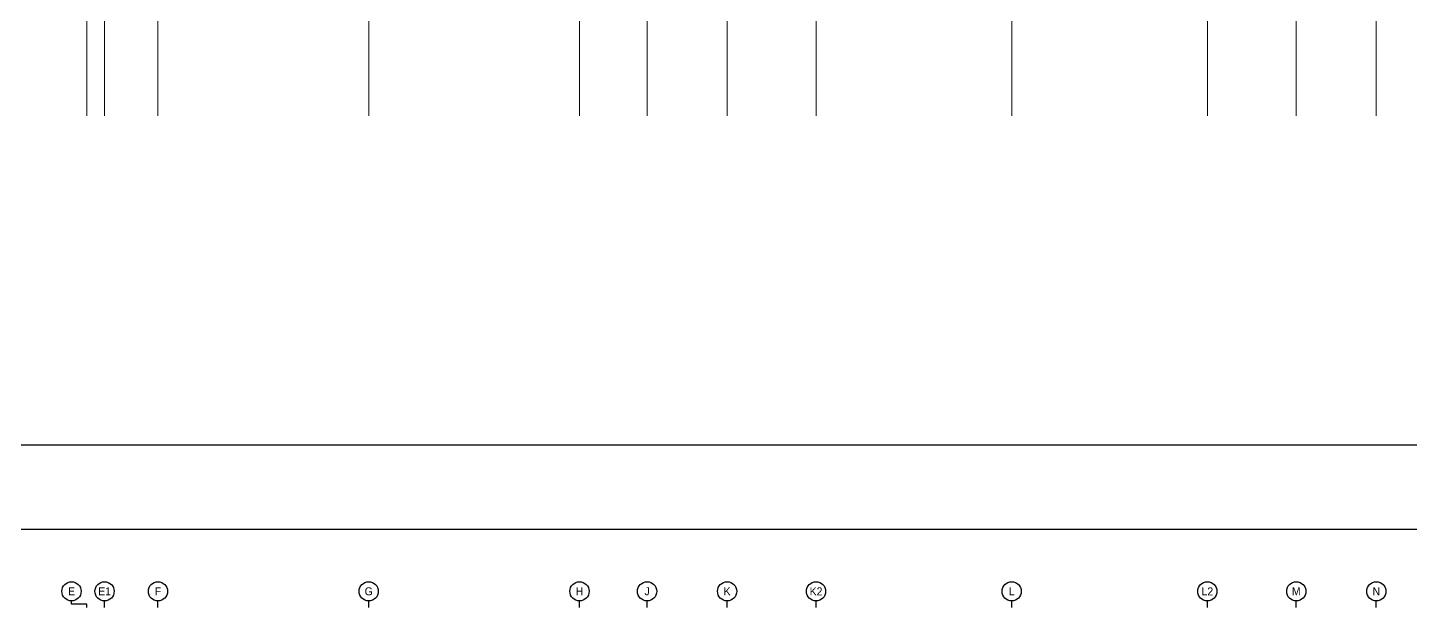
# Model space of a CAD drawing. Header units: millimetres. Extents: x 0 to 841000, y -4805 to 148500.
# Drawn here: x 714063 to 791801, y -4389 to 28187 of the extents above; entities that cross this region are included whole.
import ezdxf
from ezdxf.enums import TextEntityAlignment as Align

# ---------------------------------------------------------------- set-up
doc = ezdxf.new("R2010")
doc.units = ezdxf.units.MM
doc.header["$LTSCALE"] = 250
doc.layers.add('CEN', color=1, linetype='Continuous', lineweight=9)
doc.layers.add('CK', color=221, linetype='Continuous', plot=False)
doc.layers.add('NOPLOT', color=191, linetype='Continuous', plot=False)
doc.styles.add('Gdim', font='Dotum.ttf')

# ---------------------------------------------------------------- blocks, each defined once
blk = doc.blocks.new('A$C8269b82c')
at = {"layer": 'CK', "linetype": 'Continuous'}
for points in [[(-72500, 0), (-72500, 180), (-73359, 180), (-73359, 360, -1), (-73359, 1440, -1), (-73359, 360, 0)], [(-71500, 0), (-71500, 360, -1), (-71500, 1440, -1), (-71500, 360, 0)], [(-68500, 0), (-68500, 360, -1), (-68500, 1440, -1), (-68500, 360, 0)], [(-56650, 0), (-56650, 360, -1), (-56650, 1440, -1), (-56650, 360, 0)], [(-44800, 0), (-44800, 360, -1), (-44800, 1440, -1), (-44800, 360, 0)], [(-41000, 0), (-41000, 360, -1), (-41000, 1440, -1), (-41000, 360, 0)], [(-36500, 0), (-36500, 360, -1), (-36500, 1440, -1), (-36500, 360, 0)], [(-31500, 0), (-31500, 360, -1), (-31500, 1440, -1), (-31500, 360, 0)], [(-20500, 0), (-20500, 360, -1), (-20500, 1440, -1), (-20500, 360, 0)], [(-9500, 0), (-9500, 360, -1), (-9500, 1440, -1), (-9500, 360, 0)], [(-4500, 0), (-4500, 360, -1), (-4500, 1440, -1), (-4500, 360, 0)], [(0, 0), (0, 360, -1), (0, 1440, -1), (0, 360, 0)]]:
    blk.add_lwpolyline(points, format="xyb", dxfattribs=at)
at = {"layer": 'CK', "linetype": 'Continuous', "style": 'Gdim'}
for s, p in [('E', (-73359, 900)), ('E1', (-71500, 900)), ('F', (-68500, 900)), ('G', (-56650, 900)), ('H', (-44800, 900)), ('J', (-41000, 900)), ('K', (-36500, 900)), ('K2', (-31500, 900)), ('L', (-20500, 900)), ('L2', (-9500, 900)), ('M', (-4500, 900)), ('N', (0, 900))]:
    blk.add_text(s, height=450, dxfattribs=at).set_placement(p, align=Align.MIDDLE)

msp = doc.modelspace()

# ---------------------------------------------------------------- linework, layer by layer
at = {"layer": 'CEN'}
for p, q in [((717388.209, 105175.547), (717388.209, 23234.416)), ((718388.209, 105175.547), (718388.209, 23234.416)), ((721388.209, 105175.547), (721388.209, 23234.416)), ((733238.209, 105175.547), (733238.209, 23234.416)), ((745088.209, 105175.547), (745088.209, 23234.416)), ((748888.209, 105175.547), (748888.209, 23234.416)), ((753388.209, 105175.547), (753388.209, 23234.416)), ((758388.211, 105175.547), (758388.211, 23234.416)), ((769388.209, 105175.547), (769388.209, 23234.416)), ((780388.209, 105175.547), (780388.209, 23234.416)), ((785388.209, 105175.547), (785388.209, 23234.416)), ((789888.209, 105175.547), (789888.209, 23234.416)), ((789888.209, 104995.825), (789888.209, 23234.416))]:
    msp.add_line(p, q, dxfattribs=at)
at = {"layer": 'NOPLOT'}
for points in [[(630750, 148500), (630750, 0), (841000, 0), (841000, 148500)], [(639000, 143750), (639000, 4750), (813000, 4750), (813000, 143750)]]:
    msp.add_lwpolyline(points, close=True, dxfattribs=at)

# ---------------------------------------------------------------- block references
at = {"layer": 'CK'}
msp.add_blockref('A$C8269b82c', (789888.209, -4388.962), dxfattribs=at)

doc.saveas('drawing.dxf')
